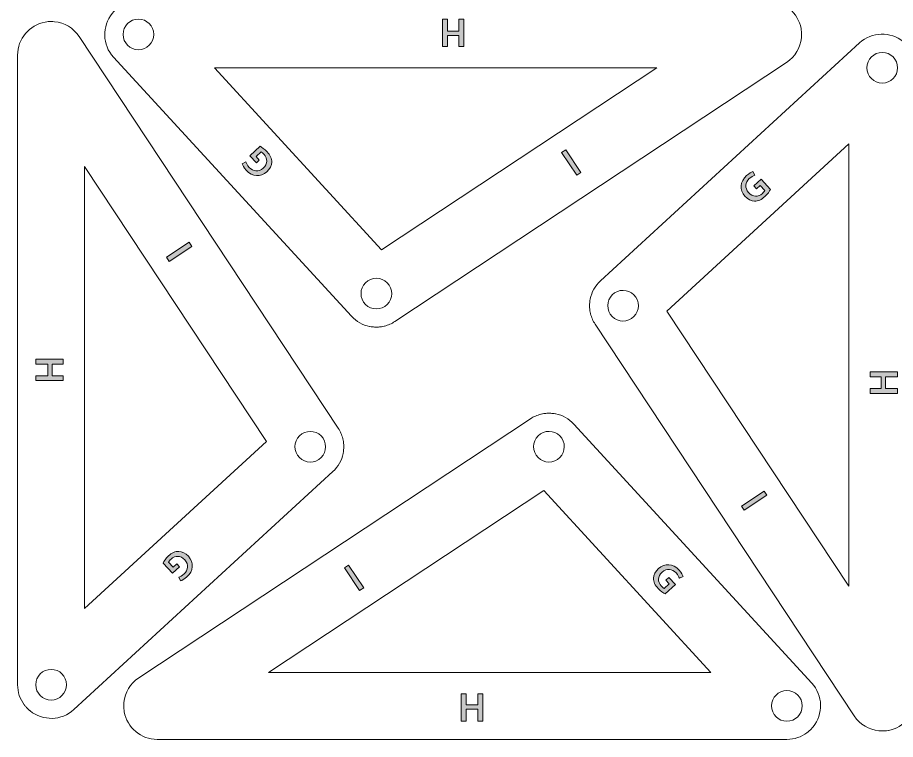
# Model space of a CAD drawing. Header units: inches. Extents: x 104 to 506, y 5 to 299.
# Drawn here: x 103.9 to 195.5, y 6.2 to 81.5 of the extents above; entities that cross this region are included whole.
import ezdxf

# ---------------------------------------------------------------- set-up
doc = ezdxf.new("R2010")
doc.units = ezdxf.units.IN
doc.header["$MEASUREMENT"] = 0
doc.layers.add('Ebene 1', color=7, linetype='Continuous')

# ---------------------------------------------------------------- blocks, each defined once
blk = doc.blocks.new('block 3')
at = {"layer": 'Ebene 1'}
h = blk.add_hatch(color=250, dxfattribs=at)
h.dxf.hatch_style = 2
h.paths.add_polyline_path([(138.405, 24.38), (139.978, 22.001), (139.544, 21.714), (137.971, 24.093)])
at = {"layer": 'Ebene 1', "lineweight": 0}
blk.add_lwpolyline([(138.405, 24.38), (139.978, 22.001), (139.544, 21.714), (137.971, 24.093), (138.405, 24.38)], dxfattribs=at)
blk = doc.blocks.new('block 4')
at = {"layer": 'Ebene 1'}
h = blk.add_hatch(color=250, dxfattribs=at)
h.dxf.hatch_style = 2
edge = h.paths.add_edge_path()
edge.add_spline(control_points=[(171.444, 21.359), (171.271, 21.447), (170.962, 21.645), (170.704, 21.926), (170.378, 22.281), (170.222, 22.632), (170.229, 23.006), (170.235, 23.356), (170.412, 23.72), (170.733, 24.009), (171.397, 24.618), (172.259, 24.537), (172.897, 23.842), (173.134, 23.583), (173.267, 23.333), (173.309, 23.193), (173.309, 23.193), (172.924, 22.994), (172.924, 22.994), (172.868, 23.154), (172.779, 23.332), (172.576, 23.553), (172.164, 24.002), (171.61, 24.073), (171.121, 23.624), (170.644, 23.186), (170.63, 22.633), (171.03, 22.196), (171.156, 22.059), (171.269, 21.974), (171.34, 21.947), (171.34, 21.947), (171.864, 22.428), (171.864, 22.428), (171.864, 22.428), (171.523, 22.799), (171.523, 22.799), (171.523, 22.799), (171.825, 23.076), (171.825, 23.076), (171.825, 23.076), (172.506, 22.335), (172.506, 22.335), (172.506, 22.335), (171.444, 21.359), (171.444, 21.359)], knot_values=[0, 0, 0, 0, 1, 1, 1, 2, 2, 2, 3, 3, 3, 4, 4, 4, 5, 5, 5, 6, 6, 6, 7, 7, 7, 8, 8, 8, 9, 9, 9, 10, 10, 10, 11, 11, 11, 12, 12, 12, 13, 13, 13, 14, 14, 14, 15, 15, 15, 15], degree=3, periodic=1)
at = {"layer": 'Ebene 1', "lineweight": 0}
blk.add_open_spline([(171.444, 21.359), (171.271, 21.447), (170.962, 21.645), (170.704, 21.926), (170.378, 22.281), (170.222, 22.632), (170.229, 23.006), (170.235, 23.356), (170.412, 23.72), (170.733, 24.009), (171.397, 24.618), (172.259, 24.537), (172.897, 23.842), (173.134, 23.583), (173.267, 23.333), (173.309, 23.193), (173.309, 23.193), (172.924, 22.994), (172.924, 22.994), (172.868, 23.154), (172.779, 23.332), (172.576, 23.553), (172.164, 24.002), (171.61, 24.073), (171.121, 23.624), (170.644, 23.186), (170.63, 22.633), (171.03, 22.196), (171.156, 22.059), (171.269, 21.974), (171.34, 21.947), (171.34, 21.947), (171.864, 22.428), (171.864, 22.428), (171.864, 22.428), (171.523, 22.799), (171.523, 22.799), (171.523, 22.799), (171.825, 23.076), (171.825, 23.076), (171.825, 23.076), (172.506, 22.335), (172.506, 22.335), (172.506, 22.335), (171.444, 21.359), (171.444, 21.359)], degree=3, knots=[0, 0, 0, 0, 1, 1, 1, 2, 2, 2, 3, 3, 3, 4, 4, 4, 5, 5, 5, 6, 6, 6, 7, 7, 7, 8, 8, 8, 9, 9, 9, 10, 10, 10, 11, 11, 11, 12, 12, 12, 13, 13, 13, 14, 14, 14, 15, 15, 15, 15], dxfattribs=at)
blk = doc.blocks.new('block 5')
at = {"layer": 'Ebene 1'}
h = blk.add_hatch(color=250, dxfattribs=at)
h.dxf.hatch_style = 2
h.paths.add_polyline_path([(150.689, 10.933), (150.689, 9.791), (151.894, 9.791), (151.894, 10.933), (152.415, 10.933), (152.415, 8.082), (151.894, 8.082), (151.894, 9.338), (150.689, 9.338), (150.689, 8.082), (150.168, 8.082), (150.168, 10.933)])
at = {"layer": 'Ebene 1', "lineweight": 0}
blk.add_lwpolyline([(150.689, 10.933), (150.689, 9.791), (151.894, 9.791), (151.894, 10.933), (152.415, 10.933), (152.415, 8.082), (151.894, 8.082), (151.894, 9.338), (150.689, 9.338), (150.689, 8.082), (150.168, 8.082), (150.168, 10.933), (150.689, 10.933)], dxfattribs=at)
blk = doc.blocks.new('block 2')
at = {"layer": 'Ebene 1', "lineweight": 0}
blk.add_lwpolyline([(158.762, 32.163), (176.199, 13.182), (130.057, 13.182), (158.762, 32.163)], dxfattribs=at)
for points, knots in [([(186.691, 7.291), (186.735, 7.337), (186.779, 7.384), (186.82, 7.433), (186.839, 7.454), (186.856, 7.477), (186.874, 7.499), (187.947, 8.825), (187.92, 10.77), (186.731, 12.064), (186.731, 12.064), (161.904, 39.091), (161.904, 39.091), (161.384, 39.656), (160.721, 40.009), (160.022, 40.15), (160.012, 40.152), (160.002, 40.154), (159.992, 40.155), (159.9, 40.173), (159.808, 40.188), (159.715, 40.198), (159.68, 40.203), (159.646, 40.205), (159.611, 40.208), (159.542, 40.213), (159.474, 40.218), (159.404, 40.22), (159.346, 40.221), (159.287, 40.22), (159.229, 40.219), (159.183, 40.217), (159.137, 40.216), (159.092, 40.214), (159.012, 40.208), (158.933, 40.2), (158.854, 40.189), (158.828, 40.186), (158.802, 40.183), (158.777, 40.179), (158.681, 40.164), (158.587, 40.145), (158.492, 40.122), (158.482, 40.12), (158.472, 40.117), (158.462, 40.115), (158.088, 40.021), (157.722, 39.867), (157.382, 39.642), (157.382, 39.642), (116.51, 12.615), (116.51, 12.615), (115.596, 12.011), (115.059, 11.052), (114.958, 10.04), (114.958, 10.035), (114.958, 10.03), (114.957, 10.025), (114.947, 9.918), (114.941, 9.81), (114.941, 9.702), (114.941, 9.696), (114.94, 9.689), (114.94, 9.681), (114.94, 9.629), (114.946, 9.579), (114.948, 9.528), (114.95, 9.475), (114.951, 9.423), (114.956, 9.37), (114.965, 9.272), (114.979, 9.175), (114.995, 9.08), (114.997, 9.069), (114.998, 9.059), (115, 9.048), (115.299, 7.418), (116.724, 6.182), (118.44, 6.182), (118.44, 6.182), (184.14, 6.182), (184.14, 6.182), (184.925, 6.182), (185.647, 6.443), (186.23, 6.879), (186.24, 6.886), (186.25, 6.894), (186.26, 6.902), (186.335, 6.958), (186.406, 7.018), (186.476, 7.08), (186.491, 7.094), (186.507, 7.105), (186.522, 7.118), (186.533, 7.129), (186.543, 7.141), (186.555, 7.152), (186.602, 7.197), (186.647, 7.243), (186.691, 7.291)], [0, 0, 0, 0, 1, 1, 1, 2, 2, 2, 3, 3, 3, 4, 4, 4, 5, 5, 5, 6, 6, 6, 7, 7, 7, 8, 8, 8, 9, 9, 9, 10, 10, 10, 11, 11, 11, 12, 12, 12, 13, 13, 13, 14, 14, 14, 15, 15, 15, 16, 16, 16, 17, 17, 17, 18, 18, 18, 19, 19, 19, 20, 20, 20, 21, 21, 21, 22, 22, 22, 23, 23, 23, 24, 24, 24, 25, 25, 25, 26, 26, 26, 27, 27, 27, 28, 28, 28, 29, 29, 29, 30, 30, 30, 31, 31, 31, 32, 32, 32, 33, 33, 33, 33]), ([(160.647, 37.605), (161.135, 36.868), (160.932, 35.876), (160.195, 35.388), (159.458, 34.901), (158.465, 35.103), (157.978, 35.84), (157.49, 36.578), (157.693, 37.57), (158.43, 38.058), (159.167, 38.545), (160.16, 38.343), (160.647, 37.605)], [0, 0, 0, 0, 1, 1, 1, 2, 2, 2, 3, 3, 3, 4, 4, 4, 4]), ([(185.74, 9.681), (185.74, 8.798), (185.024, 8.082), (184.14, 8.082), (183.257, 8.082), (182.54, 8.798), (182.54, 9.681), (182.54, 10.565), (183.257, 11.282), (184.14, 11.282), (185.024, 11.282), (185.74, 10.565), (185.74, 9.681)], [0, 0, 0, 0, 1, 1, 1, 2, 2, 2, 3, 3, 3, 4, 4, 4, 4])]:
    blk.add_open_spline(points, degree=3, knots=knots, dxfattribs=at)
at = {"layer": 'Ebene 1'}
for name in ['block 3', 'block 4', 'block 5']:
    blk.add_blockref(name, (0, 0), dxfattribs=at)
blk = doc.blocks.new('block 35')
at = {"layer": 'Ebene 1'}
h = blk.add_hatch(color=250, dxfattribs=at)
h.dxf.hatch_style = 2
h.paths.add_polyline_path([(179.393, 30.53), (181.772, 32.103), (182.059, 31.669), (179.68, 30.096)])
at = {"layer": 'Ebene 1', "lineweight": 0}
blk.add_lwpolyline([(179.393, 30.53), (181.772, 32.103), (182.059, 31.669), (179.68, 30.096), (179.393, 30.53)], dxfattribs=at)
blk = doc.blocks.new('block 36')
at = {"layer": 'Ebene 1'}
h = blk.add_hatch(color=250, dxfattribs=at)
h.dxf.hatch_style = 2
edge = h.paths.add_edge_path()
edge.add_spline(control_points=[(182.414, 63.568), (182.326, 63.395), (182.128, 63.087), (181.847, 62.829), (181.492, 62.503), (181.141, 62.347), (180.767, 62.353), (180.417, 62.36), (180.053, 62.537), (179.764, 62.857), (179.155, 63.521), (179.236, 64.383), (179.931, 65.021), (180.19, 65.259), (180.44, 65.392), (180.58, 65.434), (180.58, 65.434), (180.779, 65.048), (180.779, 65.048), (180.618, 64.992), (180.441, 64.904), (180.22, 64.701), (179.771, 64.288), (179.7, 63.734), (180.149, 63.245), (180.587, 62.769), (181.14, 62.754), (181.577, 63.155), (181.714, 63.281), (181.799, 63.394), (181.826, 63.465), (181.826, 63.465), (181.345, 63.988), (181.345, 63.988), (181.345, 63.988), (180.974, 63.647), (180.974, 63.647), (180.974, 63.647), (180.697, 63.95), (180.697, 63.95), (180.697, 63.95), (181.438, 64.631), (181.438, 64.631), (181.438, 64.631), (182.414, 63.568), (182.414, 63.568)], knot_values=[0, 0, 0, 0, 1, 1, 1, 2, 2, 2, 3, 3, 3, 4, 4, 4, 5, 5, 5, 6, 6, 6, 7, 7, 7, 8, 8, 8, 9, 9, 9, 10, 10, 10, 11, 11, 11, 12, 12, 12, 13, 13, 13, 14, 14, 14, 15, 15, 15, 15], degree=3, periodic=1)
at = {"layer": 'Ebene 1', "lineweight": 0}
blk.add_open_spline([(182.414, 63.568), (182.326, 63.395), (182.128, 63.087), (181.847, 62.829), (181.492, 62.503), (181.141, 62.347), (180.767, 62.353), (180.417, 62.36), (180.053, 62.537), (179.764, 62.857), (179.155, 63.521), (179.236, 64.383), (179.931, 65.021), (180.19, 65.259), (180.44, 65.392), (180.58, 65.434), (180.58, 65.434), (180.779, 65.048), (180.779, 65.048), (180.618, 64.992), (180.441, 64.904), (180.22, 64.701), (179.771, 64.288), (179.7, 63.734), (180.149, 63.245), (180.587, 62.769), (181.14, 62.754), (181.577, 63.155), (181.714, 63.281), (181.799, 63.394), (181.826, 63.465), (181.826, 63.465), (181.345, 63.988), (181.345, 63.988), (181.345, 63.988), (180.974, 63.647), (180.974, 63.647), (180.974, 63.647), (180.697, 63.95), (180.697, 63.95), (180.697, 63.95), (181.438, 64.631), (181.438, 64.631), (181.438, 64.631), (182.414, 63.568), (182.414, 63.568)], degree=3, knots=[0, 0, 0, 0, 1, 1, 1, 2, 2, 2, 3, 3, 3, 4, 4, 4, 5, 5, 5, 6, 6, 6, 7, 7, 7, 8, 8, 8, 9, 9, 9, 10, 10, 10, 11, 11, 11, 12, 12, 12, 13, 13, 13, 14, 14, 14, 15, 15, 15, 15], dxfattribs=at)
blk = doc.blocks.new('block 37')
at = {"layer": 'Ebene 1'}
h = blk.add_hatch(color=250, dxfattribs=at)
h.dxf.hatch_style = 2
h.paths.add_polyline_path([(192.84, 42.813), (193.982, 42.813), (193.982, 44.019), (192.84, 44.019), (192.84, 44.54), (195.692, 44.54), (195.692, 44.019), (194.435, 44.019), (194.435, 42.813), (195.692, 42.813), (195.692, 42.293), (192.84, 42.293)])
at = {"layer": 'Ebene 1', "lineweight": 0}
blk.add_lwpolyline([(192.84, 42.813), (193.982, 42.813), (193.982, 44.019), (192.84, 44.019), (192.84, 44.54), (195.692, 44.54), (195.692, 44.019), (194.435, 44.019), (194.435, 42.813), (195.692, 42.813), (195.692, 42.293), (192.84, 42.293), (192.84, 42.813)], dxfattribs=at)
blk = doc.blocks.new('block 34')
at = {"layer": 'Ebene 1', "lineweight": 0}
blk.add_lwpolyline([(171.609, 50.887), (190.591, 68.324), (190.591, 22.182), (171.609, 50.887)], dxfattribs=at)
for points, knots in [([(196.482, 78.816), (196.436, 78.86), (196.389, 78.903), (196.34, 78.945), (196.319, 78.963), (196.296, 78.981), (196.274, 78.998), (194.948, 80.071), (193.003, 80.044), (191.709, 78.856), (191.709, 78.856), (164.682, 54.028), (164.682, 54.028), (164.116, 53.509), (163.764, 52.845), (163.623, 52.146), (163.621, 52.136), (163.619, 52.127), (163.617, 52.117), (163.599, 52.025), (163.585, 51.932), (163.574, 51.839), (163.57, 51.805), (163.568, 51.77), (163.565, 51.736), (163.56, 51.667), (163.555, 51.598), (163.553, 51.529), (163.552, 51.47), (163.553, 51.412), (163.554, 51.353), (163.555, 51.307), (163.556, 51.262), (163.559, 51.217), (163.564, 51.137), (163.573, 51.057), (163.583, 50.978), (163.587, 50.953), (163.59, 50.927), (163.594, 50.902), (163.609, 50.806), (163.628, 50.711), (163.651, 50.616), (163.653, 50.607), (163.655, 50.596), (163.658, 50.586), (163.752, 50.212), (163.906, 49.847), (164.13, 49.507), (164.13, 49.507), (191.157, 8.635), (191.157, 8.635), (191.762, 7.721), (192.721, 7.184), (193.732, 7.083), (193.738, 7.082), (193.743, 7.082), (193.748, 7.082), (193.855, 7.072), (193.962, 7.066), (194.07, 7.066), (194.077, 7.066), (194.084, 7.065), (194.091, 7.065), (194.143, 7.065), (194.194, 7.07), (194.245, 7.072), (194.298, 7.075), (194.35, 7.076), (194.402, 7.08), (194.501, 7.089), (194.597, 7.103), (194.693, 7.12), (194.704, 7.122), (194.714, 7.123), (194.725, 7.125), (196.354, 7.423), (197.591, 8.848), (197.591, 10.565), (197.591, 10.565), (197.591, 76.265), (197.591, 76.265), (197.591, 77.049), (197.33, 77.771), (196.894, 78.355), (196.886, 78.365), (196.879, 78.375), (196.871, 78.385), (196.814, 78.459), (196.755, 78.531), (196.692, 78.601), (196.679, 78.615), (196.668, 78.631), (196.654, 78.646), (196.643, 78.658), (196.631, 78.668), (196.62, 78.68), (196.576, 78.727), (196.529, 78.771), (196.482, 78.816)], [0, 0, 0, 0, 1, 1, 1, 2, 2, 2, 3, 3, 3, 4, 4, 4, 5, 5, 5, 6, 6, 6, 7, 7, 7, 8, 8, 8, 9, 9, 9, 10, 10, 10, 11, 11, 11, 12, 12, 12, 13, 13, 13, 14, 14, 14, 15, 15, 15, 16, 16, 16, 17, 17, 17, 18, 18, 18, 19, 19, 19, 20, 20, 20, 21, 21, 21, 22, 22, 22, 23, 23, 23, 24, 24, 24, 25, 25, 25, 26, 26, 26, 27, 27, 27, 28, 28, 28, 29, 29, 29, 30, 30, 30, 31, 31, 31, 32, 32, 32, 33, 33, 33, 33]), ([(194.091, 77.865), (194.975, 77.865), (195.691, 77.148), (195.691, 76.265), (195.691, 75.381), (194.975, 74.665), (194.091, 74.665), (193.208, 74.665), (192.491, 75.381), (192.491, 76.265), (192.491, 77.148), (193.208, 77.865), (194.091, 77.865)], [0, 0, 0, 0, 1, 1, 1, 2, 2, 2, 3, 3, 3, 4, 4, 4, 4]), ([(166.168, 52.772), (166.904, 53.259), (167.897, 53.057), (168.384, 52.32), (168.872, 51.583), (168.67, 50.59), (167.932, 50.103), (167.195, 49.615), (166.203, 49.818), (165.715, 50.555), (165.228, 51.292), (165.43, 52.284), (166.168, 52.772)], [0, 0, 0, 0, 1, 1, 1, 2, 2, 2, 3, 3, 3, 4, 4, 4, 4])]:
    blk.add_open_spline(points, degree=3, knots=knots, dxfattribs=at)
at = {"layer": 'Ebene 1'}
for name in ['block 36', 'block 37', 'block 35']:
    blk.add_blockref(name, (0, 0), dxfattribs=at)
blk = doc.blocks.new('block 39')
at = {"layer": 'Ebene 1'}
h = blk.add_hatch(color=250, dxfattribs=at)
h.dxf.hatch_style = 2
h.paths.add_polyline_path([(122.061, 57.629), (119.682, 56.055), (119.395, 56.49), (121.773, 58.063)])
at = {"layer": 'Ebene 1', "lineweight": 0}
blk.add_lwpolyline([(122.061, 57.629), (119.682, 56.055), (119.395, 56.49), (121.773, 58.063), (122.061, 57.629)], dxfattribs=at)
blk = doc.blocks.new('block 40')
at = {"layer": 'Ebene 1'}
h = blk.add_hatch(color=250, dxfattribs=at)
h.dxf.hatch_style = 2
edge = h.paths.add_edge_path()
edge.add_spline(control_points=[(119.04, 24.59), (119.128, 24.763), (119.326, 25.071), (119.607, 25.329), (119.962, 25.655), (120.313, 25.811), (120.687, 25.804), (121.037, 25.798), (121.401, 25.621), (121.69, 25.301), (122.3, 24.637), (122.218, 23.775), (121.523, 23.137), (121.265, 22.899), (121.014, 22.766), (120.874, 22.724), (120.874, 22.724), (120.675, 23.11), (120.675, 23.11), (120.836, 23.166), (121.013, 23.254), (121.234, 23.457), (121.683, 23.87), (121.754, 24.424), (121.305, 24.913), (120.867, 25.389), (120.314, 25.404), (119.878, 25.003), (119.74, 24.877), (119.655, 24.764), (119.628, 24.693), (119.628, 24.693), (120.109, 24.17), (120.109, 24.17), (120.109, 24.17), (120.48, 24.51), (120.48, 24.51), (120.48, 24.51), (120.757, 24.208), (120.757, 24.208), (120.757, 24.208), (120.016, 23.527), (120.016, 23.527), (120.016, 23.527), (119.04, 24.59), (119.04, 24.59)], knot_values=[0, 0, 0, 0, 1, 1, 1, 2, 2, 2, 3, 3, 3, 4, 4, 4, 5, 5, 5, 6, 6, 6, 7, 7, 7, 8, 8, 8, 9, 9, 9, 10, 10, 10, 11, 11, 11, 12, 12, 12, 13, 13, 13, 14, 14, 14, 15, 15, 15, 15], degree=3, periodic=1)
at = {"layer": 'Ebene 1', "lineweight": 0}
blk.add_open_spline([(119.04, 24.59), (119.128, 24.763), (119.326, 25.071), (119.607, 25.329), (119.962, 25.655), (120.313, 25.811), (120.687, 25.804), (121.037, 25.798), (121.401, 25.621), (121.69, 25.301), (122.3, 24.637), (122.218, 23.775), (121.523, 23.137), (121.265, 22.899), (121.014, 22.766), (120.874, 22.724), (120.874, 22.724), (120.675, 23.11), (120.675, 23.11), (120.836, 23.166), (121.013, 23.254), (121.234, 23.457), (121.683, 23.87), (121.754, 24.424), (121.305, 24.913), (120.867, 25.389), (120.314, 25.404), (119.878, 25.003), (119.74, 24.877), (119.655, 24.764), (119.628, 24.693), (119.628, 24.693), (120.109, 24.17), (120.109, 24.17), (120.109, 24.17), (120.48, 24.51), (120.48, 24.51), (120.48, 24.51), (120.757, 24.208), (120.757, 24.208), (120.757, 24.208), (120.016, 23.527), (120.016, 23.527), (120.016, 23.527), (119.04, 24.59), (119.04, 24.59)], degree=3, knots=[0, 0, 0, 0, 1, 1, 1, 2, 2, 2, 3, 3, 3, 4, 4, 4, 5, 5, 5, 6, 6, 6, 7, 7, 7, 8, 8, 8, 9, 9, 9, 10, 10, 10, 11, 11, 11, 12, 12, 12, 13, 13, 13, 14, 14, 14, 15, 15, 15, 15], dxfattribs=at)
blk = doc.blocks.new('block 41')
at = {"layer": 'Ebene 1'}
h = blk.add_hatch(color=250, dxfattribs=at)
h.dxf.hatch_style = 2
h.paths.add_polyline_path([(108.614, 45.345), (107.471, 45.345), (107.471, 44.139), (108.614, 44.139), (108.614, 43.618), (105.762, 43.618), (105.762, 44.139), (107.018, 44.139), (107.018, 45.345), (105.762, 45.345), (105.762, 45.865), (108.614, 45.865)])
at = {"layer": 'Ebene 1', "lineweight": 0}
blk.add_lwpolyline([(108.614, 45.345), (107.471, 45.345), (107.471, 44.139), (108.614, 44.139), (108.614, 43.618), (105.762, 43.618), (105.762, 44.139), (107.018, 44.139), (107.018, 45.345), (105.762, 45.345), (105.762, 45.865), (108.614, 45.865), (108.614, 45.345)], dxfattribs=at)
blk = doc.blocks.new('block 38')
at = {"layer": 'Ebene 1', "lineweight": 0}
blk.add_lwpolyline([(129.844, 37.271), (110.862, 19.834), (110.862, 65.976), (129.844, 37.271)], dxfattribs=at)
for points, knots in [([(104.971, 9.342), (105.018, 9.298), (105.065, 9.254), (105.113, 9.213), (105.135, 9.195), (105.158, 9.177), (105.18, 9.16), (106.506, 8.086), (108.45, 8.113), (109.744, 9.302), (109.744, 9.302), (136.771, 34.13), (136.771, 34.13), (137.337, 34.649), (137.689, 35.312), (137.831, 36.012), (137.833, 36.021), (137.834, 36.031), (137.836, 36.041), (137.854, 36.133), (137.869, 36.226), (137.879, 36.319), (137.883, 36.353), (137.885, 36.387), (137.888, 36.422), (137.894, 36.491), (137.899, 36.56), (137.9, 36.629), (137.902, 36.688), (137.901, 36.746), (137.899, 36.805), (137.898, 36.85), (137.897, 36.896), (137.894, 36.941), (137.889, 37.021), (137.88, 37.101), (137.87, 37.18), (137.867, 37.205), (137.864, 37.231), (137.86, 37.256), (137.845, 37.352), (137.825, 37.447), (137.803, 37.541), (137.8, 37.551), (137.798, 37.562), (137.796, 37.572), (137.702, 37.946), (137.548, 38.311), (137.323, 38.651), (137.323, 38.651), (110.296, 79.523), (110.296, 79.523), (109.692, 80.437), (108.732, 80.974), (107.721, 81.075), (107.716, 81.075), (107.71, 81.075), (107.706, 81.076), (107.598, 81.086), (107.491, 81.092), (107.383, 81.092), (107.376, 81.092), (107.369, 81.093), (107.362, 81.093), (107.31, 81.093), (107.26, 81.088), (107.208, 81.085), (107.156, 81.083), (107.103, 81.082), (107.051, 81.078), (106.952, 81.069), (106.856, 81.054), (106.76, 81.038), (106.75, 81.036), (106.74, 81.035), (106.729, 81.033), (105.099, 80.735), (103.862, 79.31), (103.862, 77.593), (103.862, 77.593), (103.862, 11.893), (103.862, 11.893), (103.862, 11.109), (104.123, 10.387), (104.56, 9.803), (104.567, 9.793), (104.575, 9.783), (104.582, 9.773), (104.639, 9.699), (104.699, 9.627), (104.761, 9.557), (104.774, 9.543), (104.786, 9.526), (104.799, 9.512), (104.81, 9.5), (104.822, 9.49), (104.833, 9.478), (104.878, 9.431), (104.924, 9.387), (104.971, 9.342)], [0, 0, 0, 0, 1, 1, 1, 2, 2, 2, 3, 3, 3, 4, 4, 4, 5, 5, 5, 6, 6, 6, 7, 7, 7, 8, 8, 8, 9, 9, 9, 10, 10, 10, 11, 11, 11, 12, 12, 12, 13, 13, 13, 14, 14, 14, 15, 15, 15, 16, 16, 16, 17, 17, 17, 18, 18, 18, 19, 19, 19, 20, 20, 20, 21, 21, 21, 22, 22, 22, 23, 23, 23, 24, 24, 24, 25, 25, 25, 26, 26, 26, 27, 27, 27, 28, 28, 28, 29, 29, 29, 30, 30, 30, 31, 31, 31, 32, 32, 32, 33, 33, 33, 33]), ([(135.286, 35.386), (134.549, 34.899), (133.556, 35.101), (133.069, 35.838), (132.581, 36.575), (132.784, 37.568), (133.521, 38.055), (134.258, 38.543), (135.251, 38.34), (135.738, 37.603), (136.225, 36.866), (136.023, 35.874), (135.286, 35.386)], [0, 0, 0, 0, 1, 1, 1, 2, 2, 2, 3, 3, 3, 4, 4, 4, 4]), ([(107.362, 10.293), (106.478, 10.293), (105.762, 11.009), (105.762, 11.893), (105.762, 12.777), (106.478, 13.493), (107.362, 13.493), (108.246, 13.493), (108.962, 12.777), (108.962, 11.893), (108.962, 11.009), (108.246, 10.293), (107.362, 10.293)], [0, 0, 0, 0, 1, 1, 1, 2, 2, 2, 3, 3, 3, 4, 4, 4, 4])]:
    blk.add_open_spline(points, degree=3, knots=knots, dxfattribs=at)
at = {"layer": 'Ebene 1'}
for name in ['block 39', 'block 41', 'block 40']:
    blk.add_blockref(name, (0, 0), dxfattribs=at)
blk = doc.blocks.new('block 43')
at = {"layer": 'Ebene 1'}
h = blk.add_hatch(color=250, dxfattribs=at)
h.dxf.hatch_style = 2
h.paths.add_polyline_path([(162.206, 65.049), (160.633, 67.427), (161.068, 67.715), (162.641, 65.336)])
at = {"layer": 'Ebene 1', "lineweight": 0}
blk.add_lwpolyline([(162.206, 65.049), (160.633, 67.427), (161.068, 67.715), (162.641, 65.336), (162.206, 65.049)], dxfattribs=at)
blk = doc.blocks.new('block 44')
at = {"layer": 'Ebene 1'}
h = blk.add_hatch(color=250, dxfattribs=at)
h.dxf.hatch_style = 2
edge = h.paths.add_edge_path()
edge.add_spline(control_points=[(129.168, 68.07), (129.341, 67.982), (129.65, 67.784), (129.908, 67.503), (130.234, 67.148), (130.39, 66.797), (130.383, 66.423), (130.377, 66.073), (130.2, 65.709), (129.879, 65.42), (129.216, 64.811), (128.354, 64.892), (127.715, 65.587), (127.478, 65.845), (127.345, 66.096), (127.303, 66.236), (127.303, 66.236), (127.689, 66.435), (127.689, 66.435), (127.744, 66.274), (127.833, 66.097), (128.036, 65.876), (128.448, 65.427), (129.002, 65.356), (129.491, 65.805), (129.968, 66.243), (129.983, 66.796), (129.582, 67.232), (129.456, 67.37), (129.343, 67.455), (129.272, 67.482), (129.272, 67.482), (128.748, 67.001), (128.748, 67.001), (128.748, 67.001), (129.089, 66.63), (129.089, 66.63), (129.089, 66.63), (128.787, 66.353), (128.787, 66.353), (128.787, 66.353), (128.106, 67.094), (128.106, 67.094), (128.106, 67.094), (129.168, 68.07), (129.168, 68.07)], knot_values=[0, 0, 0, 0, 1, 1, 1, 2, 2, 2, 3, 3, 3, 4, 4, 4, 5, 5, 5, 6, 6, 6, 7, 7, 7, 8, 8, 8, 9, 9, 9, 10, 10, 10, 11, 11, 11, 12, 12, 12, 13, 13, 13, 14, 14, 14, 15, 15, 15, 15], degree=3, periodic=1)
at = {"layer": 'Ebene 1', "lineweight": 0}
blk.add_open_spline([(129.168, 68.07), (129.341, 67.982), (129.65, 67.784), (129.908, 67.503), (130.234, 67.148), (130.39, 66.797), (130.383, 66.423), (130.377, 66.073), (130.2, 65.709), (129.879, 65.42), (129.216, 64.811), (128.354, 64.892), (127.715, 65.587), (127.478, 65.845), (127.345, 66.096), (127.303, 66.236), (127.303, 66.236), (127.689, 66.435), (127.689, 66.435), (127.744, 66.274), (127.833, 66.097), (128.036, 65.876), (128.448, 65.427), (129.002, 65.356), (129.491, 65.805), (129.968, 66.243), (129.983, 66.796), (129.582, 67.232), (129.456, 67.37), (129.343, 67.455), (129.272, 67.482), (129.272, 67.482), (128.748, 67.001), (128.748, 67.001), (128.748, 67.001), (129.089, 66.63), (129.089, 66.63), (129.089, 66.63), (128.787, 66.353), (128.787, 66.353), (128.787, 66.353), (128.106, 67.094), (128.106, 67.094), (128.106, 67.094), (129.168, 68.07), (129.168, 68.07)], degree=3, knots=[0, 0, 0, 0, 1, 1, 1, 2, 2, 2, 3, 3, 3, 4, 4, 4, 5, 5, 5, 6, 6, 6, 7, 7, 7, 8, 8, 8, 9, 9, 9, 10, 10, 10, 11, 11, 11, 12, 12, 12, 13, 13, 13, 14, 14, 14, 15, 15, 15, 15], dxfattribs=at)
blk = doc.blocks.new('block 45')
at = {"layer": 'Ebene 1'}
h = blk.add_hatch(color=250, dxfattribs=at)
h.dxf.hatch_style = 2
h.paths.add_polyline_path([(149.923, 78.496), (149.923, 79.639), (148.718, 79.639), (148.718, 78.496), (148.197, 78.496), (148.197, 81.348), (148.718, 81.348), (148.718, 80.091), (149.923, 80.091), (149.923, 81.348), (150.444, 81.348), (150.444, 78.496)])
at = {"layer": 'Ebene 1', "lineweight": 0}
blk.add_lwpolyline([(149.923, 78.496), (149.923, 79.639), (148.718, 79.639), (148.718, 78.496), (148.197, 78.496), (148.197, 81.348), (148.718, 81.348), (148.718, 80.091), (149.923, 80.091), (149.923, 81.348), (150.444, 81.348), (150.444, 78.496), (149.923, 78.496)], dxfattribs=at)
blk = doc.blocks.new('block 42')
at = {"layer": 'Ebene 1', "lineweight": 0}
blk.add_lwpolyline([(141.849, 57.265), (124.413, 76.247), (170.555, 76.247), (141.849, 57.265)], dxfattribs=at)
for points, knots in [([(113.921, 82.138), (113.876, 82.092), (113.833, 82.045), (113.792, 81.996), (113.773, 81.975), (113.756, 81.952), (113.738, 81.93), (112.665, 80.604), (112.692, 78.659), (113.88, 77.365), (113.88, 77.365), (138.708, 50.338), (138.708, 50.338), (139.228, 49.772), (139.891, 49.42), (140.59, 49.279), (140.6, 49.277), (140.61, 49.275), (140.62, 49.273), (140.712, 49.256), (140.804, 49.241), (140.897, 49.23), (140.932, 49.226), (140.966, 49.224), (141.001, 49.221), (141.069, 49.216), (141.138, 49.211), (141.207, 49.209), (141.266, 49.208), (141.325, 49.209), (141.383, 49.21), (141.429, 49.211), (141.475, 49.212), (141.52, 49.215), (141.6, 49.22), (141.679, 49.229), (141.758, 49.239), (141.784, 49.243), (141.809, 49.246), (141.835, 49.25), (141.93, 49.265), (142.025, 49.284), (142.12, 49.307), (142.13, 49.309), (142.14, 49.311), (142.15, 49.314), (142.524, 49.408), (142.89, 49.562), (143.23, 49.786), (143.23, 49.786), (184.102, 76.814), (184.102, 76.814), (185.016, 77.418), (185.553, 78.377), (185.653, 79.388), (185.654, 79.394), (185.654, 79.399), (185.654, 79.404), (185.665, 79.511), (185.67, 79.619), (185.671, 79.726), (185.671, 79.733), (185.672, 79.74), (185.672, 79.747), (185.672, 79.799), (185.666, 79.85), (185.664, 79.901), (185.662, 79.954), (185.661, 80.006), (185.656, 80.059), (185.647, 80.157), (185.633, 80.253), (185.616, 80.349), (185.615, 80.36), (185.614, 80.37), (185.612, 80.381), (185.313, 82.01), (183.888, 83.247), (182.172, 83.247), (182.172, 83.247), (116.472, 83.247), (116.472, 83.247), (115.687, 83.247), (114.965, 82.986), (114.382, 82.55), (114.371, 82.542), (114.361, 82.535), (114.351, 82.527), (114.277, 82.47), (114.205, 82.411), (114.136, 82.348), (114.121, 82.335), (114.105, 82.324), (114.09, 82.311), (114.078, 82.3), (114.068, 82.287), (114.056, 82.276), (114.01, 82.232), (113.965, 82.186), (113.921, 82.138)], [0, 0, 0, 0, 1, 1, 1, 2, 2, 2, 3, 3, 3, 4, 4, 4, 5, 5, 5, 6, 6, 6, 7, 7, 7, 8, 8, 8, 9, 9, 9, 10, 10, 10, 11, 11, 11, 12, 12, 12, 13, 13, 13, 14, 14, 14, 15, 15, 15, 16, 16, 16, 17, 17, 17, 18, 18, 18, 19, 19, 19, 20, 20, 20, 21, 21, 21, 22, 22, 22, 23, 23, 23, 24, 24, 24, 25, 25, 25, 26, 26, 26, 27, 27, 27, 28, 28, 28, 29, 29, 29, 30, 30, 30, 31, 31, 31, 32, 32, 32, 33, 33, 33, 33]), ([(114.872, 79.747), (114.872, 80.631), (115.588, 81.347), (116.472, 81.347), (117.355, 81.347), (118.072, 80.631), (118.072, 79.747), (118.072, 78.864), (117.355, 78.147), (116.472, 78.147), (115.588, 78.147), (114.872, 78.864), (114.872, 79.747)], [0, 0, 0, 0, 1, 1, 1, 2, 2, 2, 3, 3, 3, 4, 4, 4, 4]), ([(139.965, 51.824), (139.477, 52.56), (139.68, 53.553), (140.417, 54.04), (141.154, 54.528), (142.147, 54.326), (142.634, 53.588), (143.121, 52.851), (142.919, 51.859), (142.182, 51.371), (141.445, 50.884), (140.452, 51.086), (139.965, 51.824)], [0, 0, 0, 0, 1, 1, 1, 2, 2, 2, 3, 3, 3, 4, 4, 4, 4])]:
    blk.add_open_spline(points, degree=3, knots=knots, dxfattribs=at)
at = {"layer": 'Ebene 1'}
for name in ['block 45', 'block 44', 'block 43']:
    blk.add_blockref(name, (0, 0), dxfattribs=at)

msp = doc.modelspace()

# ---------------------------------------------------------------- block references
at = {"layer": 'Ebene 1'}
for name in ['block 42', 'block 38', 'block 34', 'block 2']:
    msp.add_blockref(name, (0, 0), dxfattribs=at)

doc.saveas('drawing.dxf')
